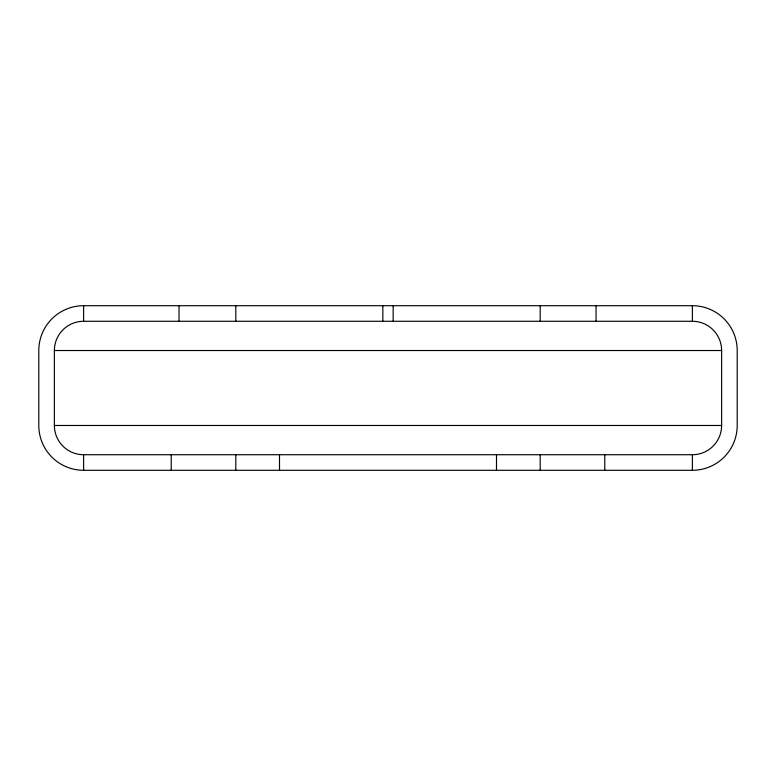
<?xml version="1.0" encoding="UTF-8"?>
<svg xmlns="http://www.w3.org/2000/svg" width="776" height="776" viewBox="0 0 776 776"><rect width="100%" height="100%" fill="white"/><g stroke="black" fill="none" stroke-linecap="round" stroke-linejoin="round"><path stroke-width="1.16" d="M83.614 305.705L692.386 305.705A44.814 44.814 0 0 1 737.2 350.519L737.2 425.481A44.814 44.814 0 0 1 692.386 470.295L83.614 470.295A44.814 44.814 0 0 1 38.8 425.481L38.8 350.519A44.814 44.814 0 0 1 83.614 305.705L83.614 321.274A29.245 29.245 0 0 0 54.368 350.519L54.368 425.481A29.245 29.245 0 0 0 83.614 454.726L83.614 470.295M83.614 321.274L692.386 321.274A29.245 29.245 0 0 1 721.632 350.519L721.632 425.481A29.245 29.245 0 0 1 692.386 454.726L83.614 454.726M54.368 350.519L721.632 350.519M54.368 425.481L721.632 425.481M692.386 305.705L692.386 321.274M692.386 454.726L692.386 470.295M604.785 454.726L604.785 470.295M596.046 305.705L596.046 321.274M540.193 305.705L540.193 321.274M540.193 454.726L540.193 470.295M496.485 454.726L496.485 470.295M393.151 305.705L393.151 321.274M382.849 305.705L382.849 321.274M279.515 454.726L279.515 470.295M235.807 305.705L235.807 321.274M235.807 454.726L235.807 470.295M179.043 305.705L179.043 321.274M171.215 454.726L171.215 470.295"/></g></svg>
